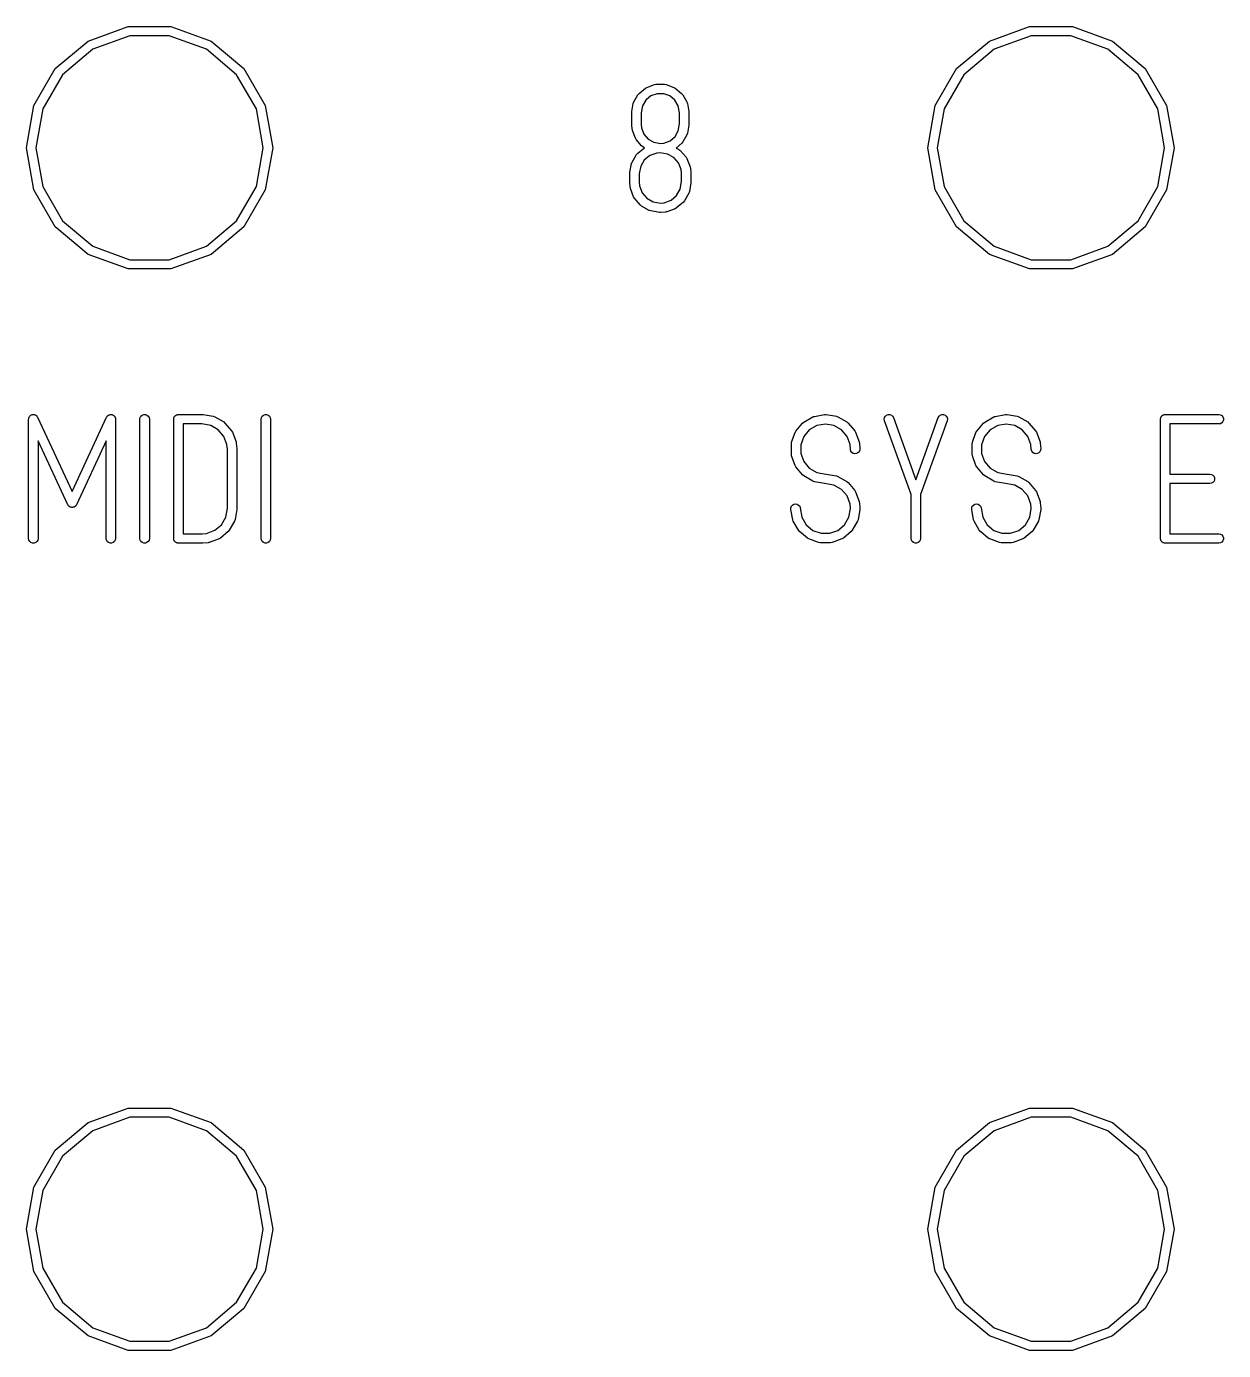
# Model space of a CAD drawing. Extents: x 10 to 493, y -203 to -71.
# Drawn here: x 413.96 to 439.26, y -166.39 to -138.41 of the extents above; entities that cross this region are included whole.
import ezdxf

# ---------------------------------------------------------------- set-up
doc = ezdxf.new("R2010")
doc.units = 0
doc.header["$MEASUREMENT"] = 0
doc.layers.add('BLACK', color=7, linetype='CONTINUOUS')

msp = doc.modelspace()

# ---------------------------------------------------------------- linework, layer by layer
at = {"layer": 'Black'}
for p, q in [((415.259, -138.716), (416.108, -138.407)), ((416.108, -138.407), (417.012, -138.407)), ((417.012, -138.407), (417.861, -138.716)), ((434.309, -138.716), (435.158, -138.407)), ((435.158, -138.407), (436.062, -138.407)), ((436.062, -138.407), (436.911, -138.716)), ((414.566, -139.297), (415.259, -138.716)), ((416.143, -138.604), (415.359, -138.889)), ((416.977, -138.604), (416.143, -138.604)), ((417.761, -138.889), (416.977, -138.604)), ((417.861, -138.716), (418.554, -139.297)), ((433.616, -139.297), (434.309, -138.716)), ((435.193, -138.604), (434.409, -138.889)), ((436.027, -138.604), (435.193, -138.604)), ((436.811, -138.889), (436.027, -138.604)), ((436.911, -138.716), (437.604, -139.297)), ((415.359, -138.889), (414.72, -139.426)), ((418.4, -139.426), (417.761, -138.889)), ((434.409, -138.889), (433.77, -139.426)), ((437.45, -139.426), (436.811, -138.889)), ((414.115, -140.08), (414.566, -139.297)), ((418.554, -139.297), (419.005, -140.08)), ((433.165, -140.08), (433.616, -139.297)), ((437.604, -139.297), (438.055, -140.08)), ((414.72, -139.426), (414.302, -140.148)), ((418.818, -140.148), (418.4, -139.426)), ((427.069, -139.694), (427.233, -139.634)), ((427.233, -139.634), (427.267, -139.628)), ((427.267, -139.628), (427.443, -139.628)), ((427.443, -139.628), (427.477, -139.634)), ((427.477, -139.634), (427.641, -139.694)), ((433.77, -139.426), (433.352, -140.148)), ((437.868, -140.148), (437.45, -139.426)), ((426.795, -140.002), (426.882, -139.85)), ((426.882, -139.85), (426.889, -139.842)), ((426.889, -139.842), (426.905, -139.823)), ((426.905, -139.823), (427.039, -139.711)), ((427.039, -139.711), (427.069, -139.694)), ((427.154, -139.875), (427.047, -139.965)), ((427.285, -139.828), (427.154, -139.875)), ((427.425, -139.828), (427.285, -139.828)), ((427.556, -139.875), (427.425, -139.828)), ((427.663, -139.965), (427.556, -139.875)), ((427.641, -139.694), (427.671, -139.711)), ((427.671, -139.711), (427.805, -139.823)), ((427.805, -139.823), (427.822, -139.844)), ((427.822, -139.844), (427.828, -139.85)), ((427.828, -139.85), (427.915, -140.002)), ((413.958, -140.97), (414.115, -140.08)), ((414.302, -140.148), (414.158, -140.97)), ((418.962, -140.97), (418.818, -140.148)), ((419.005, -140.08), (419.162, -140.97)), ((426.753, -140.207), (426.783, -140.034)), ((426.753, -140.215), (426.753, -140.207)), ((426.783, -140.034), (426.795, -140.002)), ((426.977, -140.086), (426.951, -140.233)), ((427.047, -139.965), (426.977, -140.086)), ((427.733, -140.086), (427.663, -139.965)), ((427.759, -140.233), (427.733, -140.086)), ((427.915, -140.002), (427.924, -140.027)), ((427.924, -140.027), (427.927, -140.034)), ((427.927, -140.034), (427.957, -140.207)), ((427.957, -140.207), (427.957, -140.215)), ((433.008, -140.97), (433.165, -140.08)), ((433.352, -140.148), (433.208, -140.97)), ((438.012, -140.97), (437.868, -140.148)), ((438.055, -140.08), (438.212, -140.97)), ((426.751, -140.224), (426.753, -140.215)), ((426.751, -140.476), (426.751, -140.224)), ((426.752, -140.48), (426.751, -140.476)), ((426.751, -140.485), (426.752, -140.48)), ((426.76, -140.578), (426.751, -140.485)), ((426.951, -140.233), (426.951, -140.472)), ((426.951, -140.472), (426.958, -140.547)), ((427.734, -140.613), (427.759, -140.468)), ((427.759, -140.468), (427.759, -140.233)), ((427.957, -140.215), (427.959, -140.224)), ((427.959, -140.476), (427.958, -140.484)), ((427.958, -140.484), (427.958, -140.493)), ((427.959, -140.224), (427.959, -140.476)), ((426.763, -140.591), (426.76, -140.578)), ((426.765, -140.604), (426.763, -140.591)), ((426.826, -140.767), (426.765, -140.604)), ((426.843, -140.797), (426.826, -140.767)), ((426.958, -140.547), (427.007, -140.681)), ((427.007, -140.681), (427.097, -140.787)), ((427.56, -140.824), (427.666, -140.734)), ((427.666, -140.734), (427.734, -140.613)), ((427.917, -140.697), (427.831, -140.848)), ((427.928, -140.664), (427.917, -140.697)), ((427.958, -140.493), (427.928, -140.664)), ((414.115, -141.86), (413.958, -140.97)), ((414.158, -140.97), (414.302, -141.792)), ((418.818, -141.792), (418.962, -140.97)), ((419.162, -140.97), (419.005, -141.86)), ((426.956, -140.929), (426.843, -140.797)), ((426.843, -140.797), (426.843, -140.797)), ((426.876, -141.087), (427.017, -140.971)), ((426.983, -140.952), (426.956, -140.929)), ((426.956, -140.929), (426.956, -140.929)), ((427.017, -140.971), (426.983, -140.952)), ((427.097, -140.787), (427.218, -140.855)), ((427.218, -140.855), (427.359, -140.879)), ((427.359, -140.879), (427.426, -140.873)), ((427.426, -140.873), (427.56, -140.824)), ((427.808, -140.875), (427.689, -140.976)), ((427.689, -140.976), (427.748, -141.008)), ((427.748, -141.008), (427.762, -141.02)), ((427.762, -141.02), (427.776, -141.03)), ((427.776, -141.03), (427.898, -141.169)), ((427.831, -140.848), (427.808, -140.875)), ((427.808, -140.875), (427.808, -140.875)), ((433.165, -141.86), (433.008, -140.97)), ((433.208, -140.97), (433.352, -141.792)), ((437.868, -141.792), (438.012, -140.97)), ((438.212, -140.97), (438.055, -141.86)), ((426.711, -141.486), (426.746, -141.304)), ((426.746, -141.304), (426.754, -141.282)), ((426.754, -141.282), (426.758, -141.272)), ((426.758, -141.272), (426.853, -141.113)), ((426.853, -141.113), (426.869, -141.095)), ((426.869, -141.095), (426.876, -141.087)), ((427.016, -141.231), (426.939, -141.359)), ((427.132, -141.136), (427.016, -141.231)), ((427.277, -141.085), (427.132, -141.136)), ((427.351, -141.081), (427.277, -141.085)), ((427.506, -141.104), (427.351, -141.081)), ((427.637, -141.176), (427.506, -141.104)), ((427.736, -141.288), (427.637, -141.176)), ((427.793, -141.431), (427.736, -141.288)), ((427.898, -141.169), (427.916, -141.199)), ((427.916, -141.199), (427.984, -141.371)), ((426.709, -141.505), (426.711, -141.496)), ((426.709, -141.694), (426.709, -141.505)), ((426.711, -141.496), (426.711, -141.486)), ((426.939, -141.359), (426.909, -141.514)), ((426.909, -141.514), (426.909, -141.69)), ((427.801, -141.51), (427.793, -141.431)), ((427.801, -141.686), (427.801, -141.51)), ((427.984, -141.371), (427.986, -141.384)), ((427.986, -141.384), (427.99, -141.397)), ((427.99, -141.397), (428, -141.494)), ((428, -141.494), (428, -141.5)), ((428, -141.5), (428.001, -141.505)), ((428.001, -141.505), (428.001, -141.694)), ((414.566, -142.643), (414.115, -141.86)), ((414.302, -141.792), (414.72, -142.514)), ((418.4, -142.514), (418.818, -141.792)), ((419.005, -141.86), (418.554, -142.643)), ((426.71, -141.698), (426.709, -141.694)), ((426.709, -141.703), (426.71, -141.698)), ((426.718, -141.803), (426.709, -141.703)), ((426.722, -141.816), (426.718, -141.803)), ((426.724, -141.829), (426.722, -141.816)), ((426.789, -142.006), (426.724, -141.829)), ((426.909, -141.69), (426.916, -141.772)), ((426.916, -141.772), (426.971, -141.92)), ((427.698, -141.979), (427.774, -141.846)), ((427.774, -141.846), (427.801, -141.686)), ((428, -141.711), (427.968, -141.897)), ((428.001, -141.694), (428, -141.702)), ((428, -141.702), (428, -141.711)), ((433.616, -142.643), (433.165, -141.86)), ((433.352, -141.792), (433.77, -142.514)), ((437.45, -142.514), (437.868, -141.792)), ((438.055, -141.86), (437.604, -142.643)), ((426.807, -142.036), (426.789, -142.006)), ((426.929, -142.18), (426.807, -142.036)), ((426.971, -141.92), (427.07, -142.037)), ((427.07, -142.037), (427.203, -142.113)), ((427.203, -142.113), (427.359, -142.139)), ((427.359, -142.139), (427.433, -142.133)), ((427.433, -142.133), (427.581, -142.078)), ((427.581, -142.078), (427.698, -141.979)), ((427.841, -142.12), (427.697, -142.242)), ((427.863, -142.093), (427.841, -142.12)), ((427.956, -141.929), (427.863, -142.093)), ((427.863, -142.093), (427.863, -142.093)), ((427.962, -141.914), (427.956, -141.929)), ((427.968, -141.897), (427.962, -141.914)), ((426.956, -142.202), (426.929, -142.18)), ((427.12, -142.295), (426.956, -142.202)), ((426.956, -142.202), (426.956, -142.202)), ((427.123, -142.297), (427.12, -142.295)), ((427.152, -142.307), (427.123, -142.297)), ((427.338, -142.339), (427.152, -142.307)), ((427.351, -142.339), (427.338, -142.339)), ((427.364, -142.34), (427.351, -142.339)), ((427.464, -142.331), (427.364, -142.34)), ((427.477, -142.327), (427.464, -142.331)), ((427.49, -142.325), (427.477, -142.327)), ((427.667, -142.26), (427.49, -142.325)), ((427.697, -142.242), (427.667, -142.26)), ((415.259, -143.224), (414.566, -142.643)), ((414.72, -142.514), (415.359, -143.051)), ((417.761, -143.051), (418.4, -142.514)), ((418.554, -142.643), (417.861, -143.224)), ((434.309, -143.224), (433.616, -142.643)), ((433.77, -142.514), (434.409, -143.051)), ((436.811, -143.051), (437.45, -142.514)), ((437.604, -142.643), (436.911, -143.224)), ((416.108, -143.533), (415.259, -143.224)), ((415.359, -143.051), (416.143, -143.336)), ((416.977, -143.336), (417.761, -143.051)), ((417.861, -143.224), (417.012, -143.533)), ((435.158, -143.533), (434.309, -143.224)), ((434.409, -143.051), (435.193, -143.336)), ((436.027, -143.336), (436.811, -143.051)), ((436.911, -143.224), (436.062, -143.533)), ((417.012, -143.533), (416.108, -143.533)), ((416.143, -143.336), (416.977, -143.336)), ((436.062, -143.533), (435.158, -143.533)), ((435.193, -143.336), (436.027, -143.336)), ((414.024, -146.648), (414.026, -146.645)), ((414.026, -146.645), (414.036, -146.636)), ((414.036, -146.636), (414.046, -146.627)), ((414.046, -146.627), (414.05, -146.625)), ((414.05, -146.625), (414.053, -146.622)), ((414.053, -146.622), (414.065, -146.618)), ((414.065, -146.618), (414.077, -146.612)), ((414.077, -146.612), (414.082, -146.612)), ((414.082, -146.612), (414.086, -146.611)), ((414.086, -146.611), (414.099, -146.611)), ((414.099, -146.611), (414.112, -146.609)), ((414.112, -146.609), (414.116, -146.611)), ((414.116, -146.611), (414.12, -146.611)), ((414.12, -146.611), (414.133, -146.615)), ((414.133, -146.615), (414.145, -146.618)), ((414.145, -146.618), (414.149, -146.621)), ((414.149, -146.621), (414.153, -146.622)), ((414.153, -146.622), (414.163, -146.631)), ((414.163, -146.631), (414.174, -146.638)), ((414.174, -146.638), (414.176, -146.642)), ((414.176, -146.642), (414.18, -146.645)), ((414.18, -146.645), (414.186, -146.656)), ((415.658, -146.656), (415.664, -146.645)), ((415.664, -146.645), (415.668, -146.642)), ((415.668, -146.642), (415.67, -146.638)), ((415.67, -146.638), (415.681, -146.631)), ((415.681, -146.631), (415.691, -146.622)), ((415.691, -146.622), (415.695, -146.621)), ((415.695, -146.621), (415.699, -146.618)), ((415.699, -146.618), (415.711, -146.615)), ((415.711, -146.615), (415.724, -146.611)), ((415.724, -146.611), (415.728, -146.611)), ((415.728, -146.611), (415.732, -146.609)), ((415.732, -146.609), (415.745, -146.611)), ((415.745, -146.611), (415.758, -146.611)), ((415.758, -146.611), (415.762, -146.612)), ((415.762, -146.612), (415.767, -146.612)), ((415.767, -146.612), (415.779, -146.618)), ((415.779, -146.618), (415.791, -146.622)), ((415.791, -146.622), (415.794, -146.625)), ((415.794, -146.625), (415.798, -146.627)), ((415.798, -146.627), (415.808, -146.636)), ((415.808, -146.636), (415.818, -146.645)), ((415.818, -146.645), (415.82, -146.648)), ((416.361, -146.675), (416.378, -146.645)), ((416.378, -146.645), (416.405, -146.622)), ((416.405, -146.622), (416.438, -146.611)), ((416.438, -146.611), (416.472, -146.611)), ((416.472, -146.611), (416.505, -146.622)), ((416.505, -146.622), (416.532, -146.645)), ((416.532, -146.645), (416.549, -146.675)), ((417.088, -146.652), (417.092, -146.645)), ((417.092, -146.645), (417.099, -146.639)), ((417.099, -146.639), (417.105, -146.632)), ((417.105, -146.632), (417.112, -146.628)), ((417.112, -146.628), (417.119, -146.622)), ((417.119, -146.622), (417.127, -146.619)), ((417.127, -146.619), (417.135, -146.615)), ((417.135, -146.615), (417.143, -146.614)), ((417.143, -146.614), (417.152, -146.611)), ((417.152, -146.611), (417.16, -146.611)), ((417.16, -146.611), (417.169, -146.609)), ((417.169, -146.609), (417.673, -146.609)), ((417.673, -146.609), (417.681, -146.61)), ((417.681, -146.61), (417.69, -146.61)), ((417.69, -146.61), (417.905, -146.647)), ((418.923, -146.675), (418.94, -146.645)), ((418.94, -146.645), (418.967, -146.622)), ((418.967, -146.622), (419, -146.611)), ((419, -146.611), (419.034, -146.611)), ((419.034, -146.611), (419.067, -146.622)), ((419.067, -146.622), (419.094, -146.645)), ((419.094, -146.645), (419.111, -146.675)), ((430.61, -146.649), (430.825, -146.611)), ((430.825, -146.611), (430.825, -146.611)), ((430.825, -146.611), (430.825, -146.611)), ((430.825, -146.611), (430.826, -146.611)), ((430.826, -146.611), (430.842, -146.611)), ((430.842, -146.611), (430.86, -146.61)), ((430.86, -146.61), (431.075, -146.647)), ((432.093, -146.674), (432.111, -146.644)), ((432.111, -146.644), (432.137, -146.622)), ((432.137, -146.622), (432.17, -146.61)), ((432.17, -146.61), (432.205, -146.611)), ((432.205, -146.611), (432.237, -146.623)), ((432.237, -146.623), (432.264, -146.645)), ((432.264, -146.645), (432.281, -146.675)), ((433.227, -146.675), (433.244, -146.645)), ((433.244, -146.645), (433.271, -146.623)), ((433.271, -146.623), (433.303, -146.611)), ((433.303, -146.611), (433.338, -146.61)), ((433.338, -146.61), (433.371, -146.622)), ((433.371, -146.622), (433.397, -146.644)), ((433.397, -146.644), (433.415, -146.674)), ((434.432, -146.649), (434.647, -146.611)), ((434.647, -146.611), (434.647, -146.611)), ((434.647, -146.611), (434.647, -146.611)), ((434.647, -146.611), (434.648, -146.611)), ((434.648, -146.611), (434.664, -146.611)), ((434.664, -146.611), (434.682, -146.61)), ((434.682, -146.61), (434.897, -146.647)), ((437.944, -146.652), (437.948, -146.645)), ((437.948, -146.645), (437.955, -146.639)), ((437.955, -146.639), (437.961, -146.632)), ((437.961, -146.632), (437.968, -146.628)), ((437.968, -146.628), (437.975, -146.622)), ((437.975, -146.622), (437.983, -146.619)), ((437.983, -146.619), (437.991, -146.615)), ((437.991, -146.615), (437.999, -146.614)), ((437.999, -146.614), (438.008, -146.611)), ((438.008, -146.611), (438.016, -146.611)), ((438.016, -146.611), (438.025, -146.609)), ((438.025, -146.609), (439.159, -146.609)), ((439.159, -146.609), (439.193, -146.615)), ((439.193, -146.615), (439.223, -146.632)), ((439.223, -146.632), (439.246, -146.659)), ((414.003, -146.709), (414.005, -146.696)), ((414.003, -149.229), (414.003, -146.709)), ((414.005, -146.696), (414.006, -146.683)), ((414.006, -146.683), (414.008, -146.679)), ((414.008, -146.679), (414.009, -146.675)), ((414.009, -146.675), (414.016, -146.663)), ((414.016, -146.663), (414.021, -146.652)), ((414.021, -146.652), (414.024, -146.648)), ((414.186, -146.656), (414.194, -146.667)), ((414.194, -146.667), (414.922, -148.236)), ((414.922, -148.236), (415.65, -146.667)), ((415.65, -146.667), (415.658, -146.656)), ((415.82, -146.648), (415.823, -146.652)), ((415.823, -146.652), (415.828, -146.663)), ((415.828, -146.663), (415.835, -146.675)), ((415.835, -146.675), (415.836, -146.679)), ((415.836, -146.679), (415.838, -146.683)), ((415.838, -146.683), (415.839, -146.696)), ((415.839, -146.696), (415.841, -146.709)), ((415.841, -146.709), (415.841, -149.229)), ((416.355, -146.709), (416.361, -146.675)), ((416.355, -149.229), (416.355, -146.709)), ((416.549, -146.675), (416.555, -146.709)), ((416.555, -146.709), (416.555, -149.229)), ((417.069, -146.709), (417.071, -146.7)), ((417.069, -149.229), (417.069, -146.709)), ((417.071, -146.692), (417.074, -146.683)), ((417.071, -146.7), (417.071, -146.692)), ((417.074, -146.683), (417.075, -146.675)), ((417.075, -146.675), (417.079, -146.667)), ((417.079, -146.667), (417.082, -146.659)), ((417.082, -146.659), (417.088, -146.652)), ((417.269, -146.809), (417.269, -149.129)), ((417.665, -146.809), (417.269, -146.809)), ((417.853, -146.841), (417.665, -146.809)), ((418.012, -146.932), (417.853, -146.841)), ((417.905, -146.647), (417.937, -146.659)), ((417.937, -146.659), (418.126, -146.767)), ((418.126, -146.767), (418.153, -146.789)), ((418.153, -146.789), (418.294, -146.955)), ((418.917, -146.709), (418.923, -146.675)), ((418.917, -149.229), (418.917, -146.709)), ((419.111, -146.675), (419.117, -146.709)), ((419.117, -146.709), (419.117, -149.229)), ((430.221, -146.96), (430.361, -146.792)), ((430.361, -146.792), (430.388, -146.77)), ((430.388, -146.77), (430.578, -146.66)), ((430.662, -146.842), (430.503, -146.934)), ((430.578, -146.66), (430.594, -146.654)), ((430.594, -146.654), (430.61, -146.649)), ((430.843, -146.81), (430.662, -146.842)), ((431.023, -146.841), (430.843, -146.81)), ((431.182, -146.932), (431.023, -146.841)), ((431.075, -146.647), (431.107, -146.659)), ((431.107, -146.659), (431.296, -146.767)), ((431.296, -146.767), (431.323, -146.789)), ((431.323, -146.789), (431.464, -146.955)), ((432.087, -146.709), (432.093, -146.674)), ((432.093, -146.743), (432.087, -146.709)), ((432.654, -148.301), (432.093, -146.743)), ((432.281, -146.675), (432.754, -147.989)), ((432.754, -147.989), (433.227, -146.675)), ((433.415, -146.743), (432.854, -148.301)), ((433.415, -146.674), (433.421, -146.709)), ((433.421, -146.709), (433.415, -146.743)), ((434.043, -146.96), (434.183, -146.792)), ((434.183, -146.792), (434.21, -146.77)), ((434.21, -146.77), (434.4, -146.66)), ((434.484, -146.842), (434.325, -146.934)), ((434.4, -146.66), (434.416, -146.654)), ((434.416, -146.654), (434.432, -146.649)), ((434.665, -146.81), (434.484, -146.842)), ((434.845, -146.841), (434.665, -146.81)), ((435.004, -146.932), (434.845, -146.841)), ((434.897, -146.647), (434.929, -146.659)), ((434.929, -146.659), (435.118, -146.767)), ((435.118, -146.767), (435.145, -146.789)), ((435.145, -146.789), (435.286, -146.955)), ((437.925, -146.709), (437.927, -146.7)), ((437.925, -149.229), (437.925, -146.709)), ((437.927, -146.692), (437.93, -146.683)), ((437.927, -146.7), (437.927, -146.692)), ((437.93, -146.683), (437.931, -146.675)), ((437.931, -146.675), (437.935, -146.667)), ((437.935, -146.667), (437.938, -146.659)), ((437.938, -146.659), (437.944, -146.652)), ((439.159, -146.809), (438.125, -146.809)), ((438.125, -146.809), (438.125, -147.869)), ((439.193, -146.803), (439.159, -146.809)), ((439.223, -146.786), (439.193, -146.803)), ((439.246, -146.759), (439.223, -146.786)), ((439.246, -146.659), (439.257, -146.692)), ((439.257, -146.726), (439.246, -146.759)), ((439.257, -146.692), (439.257, -146.726)), ((414.831, -148.515), (414.203, -147.162)), ((414.203, -147.162), (414.203, -149.229)), ((415.641, -147.162), (415.013, -148.515)), ((415.641, -149.229), (415.641, -147.162)), ((418.13, -147.071), (418.012, -146.932)), ((418.195, -147.246), (418.13, -147.071)), ((418.294, -146.955), (418.311, -146.985)), ((418.311, -146.985), (418.387, -147.189)), ((418.387, -147.189), (418.389, -147.203)), ((418.389, -147.203), (418.393, -147.215)), ((430.123, -147.23), (430.129, -147.195)), ((430.129, -147.195), (430.203, -146.99)), ((430.203, -146.99), (430.221, -146.96)), ((430.385, -147.075), (430.323, -147.247)), ((430.503, -146.934), (430.385, -147.075)), ((431.3, -147.071), (431.182, -146.932)), ((431.365, -147.246), (431.3, -147.071)), ((431.464, -146.955), (431.481, -146.985)), ((431.481, -146.985), (431.557, -147.189)), ((431.557, -147.189), (431.559, -147.203)), ((431.559, -147.203), (431.563, -147.215)), ((433.945, -147.23), (433.951, -147.195)), ((433.951, -147.195), (434.025, -146.99)), ((434.025, -146.99), (434.043, -146.96)), ((434.207, -147.075), (434.145, -147.247)), ((434.325, -146.934), (434.207, -147.075)), ((435.122, -147.071), (435.004, -146.932)), ((435.187, -147.246), (435.122, -147.071)), ((435.286, -146.955), (435.303, -146.985)), ((435.303, -146.985), (435.379, -147.189)), ((435.379, -147.189), (435.381, -147.203)), ((435.381, -147.203), (435.385, -147.215)), ((418.203, -147.343), (418.195, -147.246)), ((418.203, -148.591), (418.203, -147.343)), ((418.393, -147.215), (418.403, -147.33)), ((418.403, -147.33), (418.402, -147.335)), ((418.402, -147.335), (418.403, -147.339)), ((418.403, -147.339), (418.403, -148.599)), ((430.123, -147.448), (430.123, -147.23)), ((430.129, -147.483), (430.123, -147.448)), ((430.203, -147.688), (430.129, -147.483)), ((430.323, -147.247), (430.323, -147.431)), ((430.323, -147.431), (430.385, -147.603)), ((431.373, -147.348), (431.365, -147.246)), ((431.382, -147.381), (431.373, -147.348)), ((431.402, -147.41), (431.382, -147.381)), ((431.431, -147.43), (431.402, -147.41)), ((431.464, -147.439), (431.431, -147.43)), ((431.499, -147.436), (431.464, -147.439)), ((431.53, -147.421), (431.499, -147.436)), ((431.555, -147.396), (431.53, -147.421)), ((431.57, -147.365), (431.555, -147.396)), ((431.563, -147.215), (431.573, -147.33)), ((431.573, -147.33), (431.57, -147.365)), ((433.945, -147.448), (433.945, -147.23)), ((433.951, -147.483), (433.945, -147.448)), ((434.025, -147.688), (433.951, -147.483)), ((434.145, -147.247), (434.145, -147.431)), ((434.145, -147.431), (434.207, -147.603)), ((435.195, -147.348), (435.187, -147.246)), ((435.204, -147.381), (435.195, -147.348)), ((435.224, -147.41), (435.204, -147.381)), ((435.253, -147.43), (435.224, -147.41)), ((435.286, -147.439), (435.253, -147.43)), ((435.321, -147.436), (435.286, -147.439)), ((435.352, -147.421), (435.321, -147.436)), ((435.377, -147.396), (435.352, -147.421)), ((435.392, -147.365), (435.377, -147.396)), ((435.385, -147.215), (435.395, -147.33)), ((435.395, -147.33), (435.392, -147.365)), ((430.221, -147.718), (430.203, -147.688)), ((430.361, -147.886), (430.221, -147.718)), ((430.385, -147.603), (430.503, -147.744)), ((430.503, -147.744), (430.662, -147.836)), ((434.043, -147.718), (434.025, -147.688)), ((434.183, -147.886), (434.043, -147.718)), ((434.207, -147.603), (434.325, -147.744)), ((434.325, -147.744), (434.484, -147.836)), ((430.388, -147.908), (430.361, -147.886)), ((430.578, -148.018), (430.388, -147.908)), ((430.594, -148.024), (430.578, -148.018)), ((430.61, -148.029), (430.594, -148.024)), ((430.826, -148.067), (430.61, -148.029)), ((430.662, -147.836), (430.86, -147.87)), ((430.86, -147.87), (430.86, -147.87)), ((430.86, -147.87), (431.075, -147.907)), ((431.075, -147.907), (431.107, -147.919)), ((431.107, -147.919), (431.296, -148.027)), ((431.296, -148.027), (431.323, -148.049)), ((434.21, -147.908), (434.183, -147.886)), ((434.4, -148.018), (434.21, -147.908)), ((434.416, -148.024), (434.4, -148.018)), ((434.432, -148.029), (434.416, -148.024)), ((434.648, -148.067), (434.432, -148.029)), ((434.484, -147.836), (434.682, -147.87)), ((434.682, -147.87), (434.682, -147.87)), ((434.682, -147.87), (434.897, -147.907)), ((434.897, -147.907), (434.929, -147.919)), ((434.929, -147.919), (435.118, -148.027)), ((435.118, -148.027), (435.145, -148.049)), ((438.125, -147.869), (438.97, -147.869)), ((438.97, -147.869), (439.004, -147.875)), ((439.004, -147.875), (439.034, -147.892)), ((439.034, -147.892), (439.057, -147.919)), ((439.057, -148.019), (439.034, -148.046)), ((439.057, -147.919), (439.068, -147.952)), ((439.068, -147.986), (439.057, -148.019)), ((439.068, -147.952), (439.068, -147.986)), ((430.826, -148.068), (430.826, -148.067)), ((430.826, -148.067), (430.826, -148.067)), ((431.023, -148.101), (430.826, -148.068)), ((431.182, -148.192), (431.023, -148.101)), ((431.3, -148.331), (431.182, -148.192)), ((431.323, -148.049), (431.464, -148.215)), ((431.464, -148.215), (431.481, -148.245)), ((431.481, -148.245), (431.557, -148.45)), ((432.654, -149.229), (432.654, -148.301)), ((432.854, -148.301), (432.854, -149.229)), ((434.648, -148.068), (434.648, -148.067)), ((434.648, -148.067), (434.648, -148.067)), ((434.845, -148.101), (434.648, -148.068)), ((435.004, -148.192), (434.845, -148.101)), ((435.122, -148.331), (435.004, -148.192)), ((435.145, -148.049), (435.286, -148.215)), ((435.286, -148.215), (435.303, -148.245)), ((435.303, -148.245), (435.379, -148.45)), ((438.97, -148.069), (438.125, -148.069)), ((438.125, -148.069), (438.125, -149.129)), ((439.004, -148.063), (438.97, -148.069)), ((439.034, -148.046), (439.004, -148.063)), ((414.836, -148.522), (414.831, -148.515)), ((414.84, -148.53), (414.836, -148.522)), ((414.846, -148.537), (414.84, -148.53)), ((414.851, -148.544), (414.846, -148.537)), ((414.858, -148.549), (414.851, -148.544)), ((414.865, -148.555), (414.858, -148.549)), ((414.873, -148.559), (414.865, -148.555)), ((414.88, -148.564), (414.873, -148.559)), ((414.888, -148.566), (414.88, -148.564)), ((414.896, -148.57), (414.888, -148.566)), ((414.905, -148.57), (414.896, -148.57)), ((414.913, -148.573), (414.905, -148.57)), ((414.922, -148.572), (414.913, -148.573)), ((414.931, -148.573), (414.922, -148.572)), ((414.939, -148.57), (414.931, -148.573)), ((414.948, -148.57), (414.939, -148.57)), ((414.956, -148.566), (414.948, -148.57)), ((414.964, -148.564), (414.956, -148.566)), ((414.971, -148.559), (414.964, -148.564)), ((414.979, -148.555), (414.971, -148.559)), ((414.986, -148.549), (414.979, -148.555)), ((414.993, -148.544), (414.986, -148.549)), ((414.998, -148.537), (414.993, -148.544)), ((415.004, -148.53), (414.998, -148.537)), ((415.008, -148.522), (415.004, -148.53)), ((415.013, -148.515), (415.008, -148.522)), ((418.171, -148.779), (418.203, -148.591)), ((418.403, -148.599), (418.402, -148.607)), ((430.115, -148.582), (430.126, -148.549)), ((430.115, -148.616), (430.115, -148.582)), ((430.126, -148.549), (430.149, -148.522)), ((430.149, -148.522), (430.179, -148.505)), ((430.179, -148.505), (430.213, -148.499)), ((430.213, -148.499), (430.247, -148.505)), ((430.247, -148.505), (430.277, -148.522)), ((430.277, -148.522), (430.3, -148.549)), ((430.3, -148.549), (430.311, -148.582)), ((430.311, -148.582), (430.346, -148.78)), ((431.365, -148.506), (431.3, -148.331)), ((431.34, -148.78), (431.372, -148.595)), ((431.372, -148.595), (431.365, -148.506)), ((431.557, -148.45), (431.559, -148.463)), ((431.559, -148.463), (431.563, -148.475)), ((431.563, -148.475), (431.573, -148.59)), ((431.573, -148.59), (431.571, -148.603)), ((431.571, -148.603), (431.571, -148.616)), ((433.937, -148.582), (433.948, -148.549)), ((433.937, -148.616), (433.937, -148.582)), ((433.948, -148.549), (433.971, -148.522)), ((433.971, -148.522), (434.001, -148.505)), ((434.001, -148.505), (434.035, -148.499)), ((434.035, -148.499), (434.069, -148.505)), ((434.069, -148.505), (434.099, -148.522)), ((434.099, -148.522), (434.122, -148.549)), ((434.122, -148.549), (434.133, -148.582)), ((434.133, -148.582), (434.168, -148.78)), ((435.187, -148.506), (435.122, -148.331)), ((435.162, -148.78), (435.194, -148.595)), ((435.194, -148.595), (435.187, -148.506)), ((435.379, -148.45), (435.381, -148.463)), ((435.381, -148.463), (435.385, -148.475)), ((435.385, -148.475), (435.395, -148.59)), ((435.395, -148.59), (435.393, -148.603)), ((435.393, -148.603), (435.393, -148.616)), ((418.08, -148.938), (418.171, -148.779)), ((418.353, -148.863), (418.245, -149.052)), ((418.365, -148.831), (418.353, -148.863)), ((418.402, -148.616), (418.365, -148.831)), ((418.402, -148.607), (418.402, -148.616)), ((430.153, -148.832), (430.115, -148.616)), ((430.164, -148.864), (430.153, -148.832)), ((430.274, -149.054), (430.164, -148.864)), ((430.346, -148.78), (430.438, -148.939)), ((431.248, -148.939), (431.34, -148.78)), ((431.522, -148.864), (431.412, -149.054)), ((431.528, -148.846), (431.522, -148.864)), ((431.533, -148.832), (431.528, -148.846)), ((431.571, -148.616), (431.533, -148.832)), ((433.975, -148.832), (433.937, -148.616)), ((433.986, -148.864), (433.975, -148.832)), ((434.096, -149.054), (433.986, -148.864)), ((434.168, -148.78), (434.26, -148.939)), ((435.07, -148.939), (435.162, -148.78)), ((435.344, -148.864), (435.234, -149.054)), ((435.35, -148.846), (435.344, -148.864)), ((435.355, -148.832), (435.35, -148.846)), ((435.393, -148.616), (435.355, -148.832)), ((417.269, -149.129), (417.669, -149.129)), ((417.669, -149.129), (417.766, -149.121)), ((417.766, -149.121), (417.941, -149.056)), ((417.941, -149.056), (418.08, -148.938)), ((418.223, -149.079), (418.057, -149.22)), ((418.245, -149.052), (418.223, -149.079)), ((430.295, -149.079), (430.274, -149.054)), ((430.296, -149.081), (430.295, -149.079)), ((430.464, -149.221), (430.296, -149.081)), ((430.438, -148.939), (430.579, -149.057)), ((430.579, -149.057), (430.751, -149.119)), ((430.751, -149.119), (430.935, -149.119)), ((430.935, -149.119), (431.107, -149.057)), ((431.107, -149.057), (431.248, -148.939)), ((431.39, -149.081), (431.222, -149.221)), ((431.412, -149.054), (431.39, -149.081)), ((434.117, -149.079), (434.096, -149.054)), ((434.118, -149.081), (434.117, -149.079)), ((434.286, -149.221), (434.118, -149.081)), ((434.26, -148.939), (434.401, -149.057)), ((434.401, -149.057), (434.573, -149.119)), ((434.573, -149.119), (434.757, -149.119)), ((434.757, -149.119), (434.929, -149.057)), ((434.929, -149.057), (435.07, -148.939)), ((435.212, -149.081), (435.044, -149.221)), ((435.234, -149.054), (435.212, -149.081)), ((438.125, -149.129), (439.159, -149.129)), ((439.159, -149.129), (439.193, -149.135)), ((439.193, -149.135), (439.223, -149.152)), ((439.223, -149.152), (439.246, -149.179)), ((414.009, -149.263), (414.003, -149.229)), ((414.026, -149.293), (414.009, -149.263)), ((414.053, -149.316), (414.026, -149.293)), ((414.086, -149.327), (414.053, -149.316)), ((414.12, -149.327), (414.086, -149.327)), ((414.153, -149.316), (414.12, -149.327)), ((414.18, -149.293), (414.153, -149.316)), ((414.197, -149.263), (414.18, -149.293)), ((414.203, -149.229), (414.197, -149.263)), ((415.647, -149.263), (415.641, -149.229)), ((415.664, -149.293), (415.647, -149.263)), ((415.691, -149.316), (415.664, -149.293)), ((415.724, -149.327), (415.691, -149.316)), ((415.758, -149.327), (415.724, -149.327)), ((415.791, -149.316), (415.758, -149.327)), ((415.818, -149.293), (415.791, -149.316)), ((415.835, -149.263), (415.818, -149.293)), ((415.841, -149.229), (415.835, -149.263)), ((416.361, -149.263), (416.355, -149.229)), ((416.378, -149.293), (416.361, -149.263)), ((416.405, -149.316), (416.378, -149.293)), ((416.438, -149.327), (416.405, -149.316)), ((416.472, -149.327), (416.438, -149.327)), ((416.505, -149.316), (416.472, -149.327)), ((416.532, -149.293), (416.505, -149.316)), ((416.549, -149.263), (416.532, -149.293)), ((416.555, -149.229), (416.549, -149.263)), ((417.071, -149.238), (417.069, -149.229)), ((417.071, -149.246), (417.071, -149.238)), ((417.074, -149.255), (417.071, -149.246)), ((417.075, -149.263), (417.074, -149.255)), ((417.079, -149.271), (417.075, -149.263)), ((417.082, -149.279), (417.079, -149.271)), ((417.088, -149.286), (417.082, -149.279)), ((417.092, -149.293), (417.088, -149.286)), ((417.099, -149.299), (417.092, -149.293)), ((417.105, -149.306), (417.099, -149.299)), ((417.112, -149.31), (417.105, -149.306)), ((417.119, -149.316), (417.112, -149.31)), ((417.127, -149.319), (417.119, -149.316)), ((417.135, -149.323), (417.127, -149.319)), ((417.143, -149.324), (417.135, -149.323)), ((417.152, -149.327), (417.143, -149.324)), ((417.16, -149.327), (417.152, -149.327)), ((417.169, -149.329), (417.16, -149.327)), ((417.673, -149.329), (417.169, -149.329)), ((417.677, -149.328), (417.673, -149.329)), ((417.682, -149.329), (417.677, -149.328)), ((417.797, -149.319), (417.682, -149.329)), ((417.809, -149.315), (417.797, -149.319)), ((417.822, -149.313), (417.809, -149.315)), ((418.027, -149.237), (417.822, -149.313)), ((418.057, -149.22), (418.027, -149.237)), ((418.057, -149.22), (418.057, -149.22)), ((418.923, -149.263), (418.917, -149.229)), ((418.94, -149.293), (418.923, -149.263)), ((418.967, -149.316), (418.94, -149.293)), ((419, -149.327), (418.967, -149.316)), ((419.034, -149.327), (419, -149.327)), ((419.067, -149.316), (419.034, -149.327)), ((419.094, -149.293), (419.067, -149.316)), ((419.111, -149.263), (419.094, -149.293)), ((419.117, -149.229), (419.111, -149.263)), ((430.492, -149.237), (430.464, -149.221)), ((430.494, -149.239), (430.492, -149.237)), ((430.699, -149.313), (430.494, -149.239)), ((430.734, -149.319), (430.699, -149.313)), ((430.952, -149.319), (430.734, -149.319)), ((430.987, -149.313), (430.952, -149.319)), ((431.192, -149.239), (430.987, -149.313)), ((431.222, -149.221), (431.192, -149.239)), ((432.66, -149.263), (432.654, -149.229)), ((432.677, -149.293), (432.66, -149.263)), ((432.704, -149.316), (432.677, -149.293)), ((432.737, -149.327), (432.704, -149.316)), ((432.771, -149.327), (432.737, -149.327)), ((432.804, -149.316), (432.771, -149.327)), ((432.831, -149.293), (432.804, -149.316)), ((432.848, -149.263), (432.831, -149.293)), ((432.854, -149.229), (432.848, -149.263)), ((434.314, -149.237), (434.286, -149.221)), ((434.316, -149.239), (434.314, -149.237)), ((434.521, -149.313), (434.316, -149.239)), ((434.556, -149.319), (434.521, -149.313)), ((434.774, -149.319), (434.556, -149.319)), ((434.809, -149.313), (434.774, -149.319)), ((435.014, -149.239), (434.809, -149.313)), ((435.044, -149.221), (435.014, -149.239)), ((437.927, -149.238), (437.925, -149.229)), ((437.927, -149.246), (437.927, -149.238)), ((437.93, -149.255), (437.927, -149.246)), ((437.931, -149.263), (437.93, -149.255)), ((437.935, -149.271), (437.931, -149.263)), ((437.938, -149.279), (437.935, -149.271)), ((437.944, -149.286), (437.938, -149.279)), ((437.948, -149.293), (437.944, -149.286)), ((437.955, -149.299), (437.948, -149.293)), ((437.961, -149.306), (437.955, -149.299)), ((437.968, -149.31), (437.961, -149.306)), ((437.975, -149.316), (437.968, -149.31)), ((437.983, -149.319), (437.975, -149.316)), ((437.991, -149.323), (437.983, -149.319)), ((437.999, -149.324), (437.991, -149.323)), ((438.008, -149.327), (437.999, -149.324)), ((438.016, -149.327), (438.008, -149.327)), ((438.025, -149.329), (438.016, -149.327)), ((439.159, -149.329), (438.025, -149.329)), ((439.193, -149.323), (439.159, -149.329)), ((439.223, -149.306), (439.193, -149.323)), ((439.246, -149.279), (439.223, -149.306)), ((439.246, -149.179), (439.257, -149.212)), ((439.257, -149.246), (439.246, -149.279)), ((439.257, -149.212), (439.257, -149.246)), ((415.259, -161.576), (416.108, -161.267)), ((416.143, -161.464), (415.359, -161.749)), ((416.108, -161.267), (417.012, -161.267)), ((416.977, -161.464), (416.143, -161.464)), ((417.761, -161.749), (416.977, -161.464)), ((417.012, -161.267), (417.861, -161.576)), ((434.309, -161.576), (435.158, -161.267)), ((435.193, -161.464), (434.409, -161.749)), ((435.158, -161.267), (436.062, -161.267)), ((436.027, -161.464), (435.193, -161.464)), ((436.811, -161.749), (436.027, -161.464)), ((436.062, -161.267), (436.911, -161.576)), ((414.566, -162.157), (415.259, -161.576)), ((415.359, -161.749), (414.72, -162.286)), ((418.4, -162.286), (417.761, -161.749)), ((417.861, -161.576), (418.554, -162.157)), ((433.616, -162.157), (434.309, -161.576)), ((434.409, -161.749), (433.77, -162.286)), ((437.45, -162.286), (436.811, -161.749)), ((436.911, -161.576), (437.604, -162.157)), ((414.115, -162.94), (414.566, -162.157)), ((414.72, -162.286), (414.302, -163.008)), ((418.818, -163.008), (418.4, -162.286)), ((418.554, -162.157), (419.005, -162.94)), ((433.165, -162.94), (433.616, -162.157)), ((433.77, -162.286), (433.352, -163.008)), ((437.868, -163.008), (437.45, -162.286)), ((437.604, -162.157), (438.055, -162.94)), ((413.958, -163.83), (414.115, -162.94)), ((414.302, -163.008), (414.158, -163.83)), ((418.962, -163.83), (418.818, -163.008)), ((419.005, -162.94), (419.162, -163.83)), ((433.008, -163.83), (433.165, -162.94)), ((433.352, -163.008), (433.208, -163.83)), ((438.012, -163.83), (437.868, -163.008)), ((438.055, -162.94), (438.212, -163.83)), ((414.115, -164.72), (413.958, -163.83)), ((414.158, -163.83), (414.302, -164.652)), ((418.818, -164.652), (418.962, -163.83)), ((419.162, -163.83), (419.005, -164.72)), ((433.165, -164.72), (433.008, -163.83)), ((433.208, -163.83), (433.352, -164.652)), ((437.868, -164.652), (438.012, -163.83)), ((438.212, -163.83), (438.055, -164.72)), ((414.566, -165.503), (414.115, -164.72)), ((414.302, -164.652), (414.72, -165.374)), ((418.4, -165.374), (418.818, -164.652)), ((419.005, -164.72), (418.554, -165.503)), ((433.616, -165.503), (433.165, -164.72)), ((433.352, -164.652), (433.77, -165.374)), ((437.45, -165.374), (437.868, -164.652)), ((438.055, -164.72), (437.604, -165.503)), ((414.72, -165.374), (415.359, -165.911)), ((417.761, -165.911), (418.4, -165.374)), ((433.77, -165.374), (434.409, -165.911)), ((436.811, -165.911), (437.45, -165.374)), ((415.259, -166.084), (414.566, -165.503)), ((418.554, -165.503), (417.861, -166.084)), ((434.309, -166.084), (433.616, -165.503)), ((437.604, -165.503), (436.911, -166.084)), ((415.359, -165.911), (416.143, -166.196)), ((416.977, -166.196), (417.761, -165.911)), ((434.409, -165.911), (435.193, -166.196)), ((436.027, -166.196), (436.811, -165.911)), ((416.108, -166.393), (415.259, -166.084)), ((416.143, -166.196), (416.977, -166.196)), ((417.861, -166.084), (417.012, -166.393)), ((435.158, -166.393), (434.309, -166.084)), ((435.193, -166.196), (436.027, -166.196)), ((436.911, -166.084), (436.062, -166.393)), ((417.012, -166.393), (416.108, -166.393)), ((436.062, -166.393), (435.158, -166.393))]:
    msp.add_line(p, q, dxfattribs=at)

doc.saveas('drawing.dxf')
